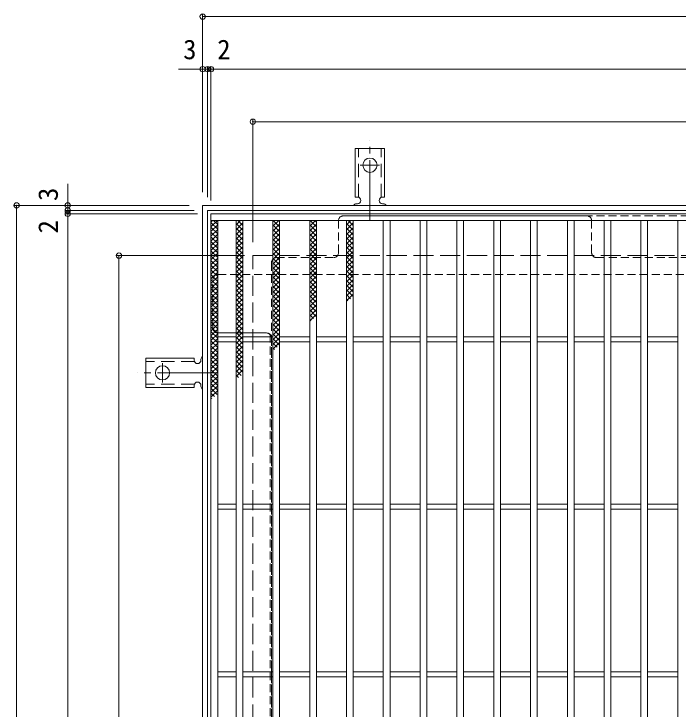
# Model space of a CAD drawing. Units: millimetres at full size, sheet at 1:4; details may follow other scales. Extents: x -950 to 1126, y -781 to 780.
# Drawn here: x -937.5 to -540.5, y 352.3 to 767.5 of the extents above; entities that cross this region are included whole.
import ezdxf
from ezdxf.enums import TextEntityAlignment as Align

# ---------------------------------------------------------------- set-up
doc = ezdxf.new("R2010")
doc.units = ezdxf.units.MM
doc.header["$LTSCALE"] = 4
doc.header["$PDMODE"] = 32
doc.header["$PDSIZE"] = 3.2
for name, pattern in [('CHAIN2', [12, 9, -1, 1, -1]), ('DASHED1', [1.8, 1.2, -0.6]), ('DASHED2', [3, 2, -1]), ('DASHED3', [4, 3, -1])]:
    doc.linetypes.add(name, pattern=pattern)
for name, color, linetype, lineweight in [('A-1_躯体', 2, 'Continuous', 9), ('A-2_仕上', 3, 'Continuous', 9), ('A-4_その他', 7, 'Continuous', 9), ('A-7_ハッチ', 2, 'Continuous', 9), ('A-9_ｸｳﾁｮｳｷ', 6, 'Continuous', 9), ('A-A_ﾊｯﾁ-ﾜｸ', 3, 'Continuous', 9)]:
    doc.layers.add(name, color=color, linetype=linetype, lineweight=lineweight)
doc.styles.add('ＭＳ ゴシック', font='')
doc.styles.get('ＭＳ ゴシック').set_extended_font_data('MS Gothic')

msp = doc.modelspace()

# ---------------------------------------------------------------- linework, layer by layer
at = {"layer": 'A-1_躯体'}
for p, q in [((-824.713, -6.838), (-824.713, 653.162)), ((-824.713, 653.162), (-164.713, 653.162)), ((-821.713, -3.838), (-821.713, 650.162)), ((-821.713, 650.162), (-167.713, 650.162))]:
    msp.add_line(p, q, dxfattribs=at)
at = {"layer": 'A-1_躯体', "linetype": 'DASHED3'}
for p, q in [((-794.713, 23.162), (-794.713, 623.161)), ((-794.713, 623.161), (-194.713, 623.161))]:
    msp.add_line(p, q, dxfattribs=at)
at = {"layer": 'A-2_仕上'}
for p, q in [((-819.713, 648.162), (-169.713, 648.162)), ((-819.713, -1.838), (-819.713, 648.162)), ((-819.713, 644.162), (-169.713, 644.162)), ((-815.713, 2.162), (-815.713, 644.162)), ((-804.712, 2.162), (-804.712, 644.162)), ((-800.712, 2.162), (-800.712, 644.162)), ((-782.712, 644.162), (-782.712, 2.162)), ((-778.712, 644.162), (-778.712, 2.162)), ((-760.712, 644.162), (-760.712, 2.162)), ((-756.712, 644.162), (-756.712, 2.162)), ((-738.712, 2.162), (-738.712, 644.162)), ((-734.712, 2.162), (-734.712, 644.162)), ((-716.712, 2.162), (-716.712, 644.162)), ((-712.712, 2.162), (-712.712, 644.162)), ((-694.712, 2.162), (-694.712, 644.162)), ((-690.712, 2.162), (-690.712, 644.162)), ((-672.712, 2.162), (-672.712, 644.162)), ((-668.712, 2.162), (-668.712, 644.162)), ((-650.712, 2.162), (-650.712, 644.162)), ((-646.712, 2.162), (-646.712, 644.162)), ((-628.712, 2.162), (-628.712, 644.162)), ((-624.712, 2.162), (-624.712, 644.162)), ((-606.712, 2.162), (-606.712, 644.162)), ((-602.712, 2.162), (-602.712, 644.162)), ((-584.712, 2.162), (-584.712, 644.162)), ((-580.712, 2.162), (-580.712, 644.162)), ((-562.712, 2.162), (-562.712, 644.162)), ((-558.712, 2.162), (-558.712, 644.162)), ((-540.712, 2.162), (-540.712, 644.162)), ((-815.713, 574.662), (-804.712, 574.662)), ((-800.712, 574.662), (-782.712, 574.662)), ((-778.712, 574.662), (-760.712, 574.662)), ((-756.712, 574.662), (-738.712, 574.662)), ((-734.712, 574.662), (-716.712, 574.662)), ((-712.712, 574.662), (-694.712, 574.662)), ((-690.712, 574.662), (-672.712, 574.662)), ((-668.712, 574.662), (-650.712, 574.662)), ((-646.712, 574.662), (-628.712, 574.662)), ((-624.712, 574.662), (-606.712, 574.662)), ((-602.712, 574.662), (-584.712, 574.662)), ((-580.712, 574.662), (-562.712, 574.662)), ((-558.712, 574.662), (-540.712, 574.662)), ((-815.713, 571.662), (-804.712, 571.662)), ((-800.712, 571.662), (-782.712, 571.662)), ((-778.712, 571.662), (-760.712, 571.662)), ((-756.712, 571.662), (-738.712, 571.662)), ((-734.712, 571.662), (-716.712, 571.662)), ((-712.712, 571.662), (-694.712, 571.662)), ((-690.712, 571.662), (-672.712, 571.662)), ((-668.712, 571.662), (-650.712, 571.662)), ((-646.712, 571.662), (-628.712, 571.662)), ((-624.712, 571.662), (-606.712, 571.662)), ((-602.712, 571.662), (-584.712, 571.662)), ((-580.712, 571.662), (-562.712, 571.662)), ((-558.712, 571.662), (-540.712, 571.662)), ((-815.713, 474.662), (-804.712, 474.662)), ((-800.712, 474.662), (-782.712, 474.662)), ((-778.712, 474.662), (-760.712, 474.662)), ((-756.712, 474.662), (-738.712, 474.662)), ((-734.712, 474.662), (-716.712, 474.662)), ((-712.712, 474.662), (-694.712, 474.662)), ((-690.712, 474.662), (-672.712, 474.662)), ((-668.712, 474.662), (-650.712, 474.662)), ((-646.712, 474.662), (-628.712, 474.662)), ((-624.712, 474.662), (-606.712, 474.662)), ((-602.712, 474.662), (-584.712, 474.662)), ((-580.712, 474.662), (-562.712, 474.662)), ((-558.712, 474.662), (-540.712, 474.662)), ((-815.713, 471.662), (-804.712, 471.662)), ((-800.712, 471.662), (-782.712, 471.662)), ((-778.712, 471.662), (-760.712, 471.662)), ((-756.712, 471.662), (-738.712, 471.662)), ((-734.712, 471.662), (-716.712, 471.662)), ((-712.712, 471.662), (-694.712, 471.662)), ((-690.712, 471.662), (-672.712, 471.662)), ((-668.712, 471.662), (-650.712, 471.662)), ((-646.712, 471.662), (-628.712, 471.662)), ((-624.712, 471.662), (-606.712, 471.662)), ((-602.712, 471.662), (-584.712, 471.662)), ((-580.712, 471.662), (-562.712, 471.662)), ((-558.712, 471.662), (-540.712, 471.662)), ((-815.713, 374.662), (-804.712, 374.662)), ((-800.712, 374.662), (-782.712, 374.662)), ((-778.712, 374.662), (-760.712, 374.662)), ((-756.712, 374.662), (-738.712, 374.662)), ((-734.712, 374.662), (-716.712, 374.662)), ((-712.712, 374.662), (-694.712, 374.662)), ((-690.712, 374.662), (-672.712, 374.662)), ((-668.712, 374.662), (-650.712, 374.662)), ((-646.712, 374.662), (-628.712, 374.662)), ((-624.712, 374.662), (-606.712, 374.662)), ((-602.712, 374.662), (-584.712, 374.662)), ((-580.712, 374.662), (-562.712, 374.662)), ((-558.712, 374.662), (-540.712, 374.662)), ((-815.713, 371.662), (-804.712, 371.662)), ((-800.712, 371.662), (-782.712, 371.662)), ((-778.712, 371.662), (-760.712, 371.662)), ((-756.712, 371.662), (-738.712, 371.662)), ((-734.712, 371.662), (-716.712, 371.662)), ((-712.712, 371.662), (-694.712, 371.662)), ((-690.712, 371.662), (-672.712, 371.662)), ((-668.712, 371.662), (-650.712, 371.662)), ((-646.712, 371.662), (-628.712, 371.662)), ((-624.712, 371.662), (-606.712, 371.662)), ((-602.712, 371.662), (-584.712, 371.662)), ((-580.712, 371.662), (-562.712, 371.662)), ((-558.712, 371.662), (-540.712, 371.662))]:
    msp.add_line(p, q, dxfattribs=at)
at = {"layer": 'A-4_その他'}
for p, q in [((-824.713, 767.139), (-824.713, 661.162)), ((-824.713, 765.939), (-164.713, 765.939)), ((-821.713, 735.751), (-821.713, 658.162)), ((-819.713, 735.751), (-819.713, 656.162)), ((-839.117, 734.551), (-821.713, 734.551)), ((-821.713, 734.551), (-819.713, 734.551)), ((-819.713, 734.551), (-169.713, 734.551)), ((-794.713, 704.362), (-794.713, 631.161)), ((-794.713, 703.162), (-194.713, 703.162)), ((-905.318, 650.162), (-905.318, 666.133)), ((-937.123, 653.162), (-832.713, 653.162)), ((-935.923, 653.162), (-935.923, -6.838)), ((-906.518, 650.162), (-829.713, 650.162)), ((-906.518, 648.162), (-827.713, 648.162)), ((-905.318, 648.162), (-905.318, 650.162)), ((-905.318, -1.838), (-905.318, 648.162)), ((-875.913, 623.161), (-799.714, 623.161)), ((-874.713, 623.161), (-874.713, 23.162))]:
    msp.add_line(p, q, dxfattribs=at)
for p in [(-824.713, 765.939), (-824.713, 734.551), (-821.713, 734.551), (-819.713, 734.551), (-794.713, 703.162), (-935.923, 653.162), (-905.318, 653.162), (-905.318, 650.162), (-905.318, 648.162), (-874.713, 623.161)]:
    msp.add_point(p, dxfattribs=at)
at = {"layer": 'A-7_ハッチ', "linetype": 'DASHED1'}
for p, q in [((-743.512, 624.966), (-743.512, 643.966)), ((-595.213, 646.966), (-740.512, 646.966)), ((-592.213, 624.966), (-592.213, 643.966)), ((-783.513, 618.966), (-783.513, 27.359)), ((-780.513, 621.966), (-746.512, 621.966)), ((-589.213, 621.966), (-529.213, 621.966)), ((-815.516, 611.966), (-173.909, 611.966)), ((-818.516, 579.965), (-818.516, 608.966)), ((-786.513, 576.965), (-815.516, 576.965)), ((-784.313, 576.004), (-784.313, 341.623))]:
    msp.add_line(p, q, dxfattribs=at)
for centre, start, end in [((-740.512, 643.966), 90, 180), ((-595.213, 643.966), 0, 90), ((-746.512, 624.966), 270, 0), ((-589.213, 624.966), 180, 270), ((-780.513, 618.966), 90, 180), ((-815.516, 608.966), 90, 180), ((-815.516, 579.965), 180, 270), ((-786.513, 573.965), 0, 90)]:
    msp.add_arc(centre, 3, start, end, dxfattribs=at)
at = {"layer": 'A-9_ｸｳﾁｮｳｷ'}
for p, q in [((-819.713, 640.372), (-815.923, 644.162)), ((-819.713, 643.2), (-818.751, 644.162)), ((-818.124, 644.162), (-815.713, 641.752)), ((-804.712, 641.485), (-802.036, 644.162)), ((-803.725, 644.162), (-800.712, 641.15)), ((-782.715, 640.688), (-779.241, 644.162)), ((-782.525, 644.162), (-778.715, 640.352)), ((-760.717, 640.71), (-757.265, 644.162)), ((-760.717, 643.538), (-760.093, 644.162)), ((-760.505, 644.162), (-756.717, 640.374)), ((-757.676, 644.162), (-756.717, 643.202)), ((-738.712, 641.485), (-736.036, 644.162)), ((-737.725, 644.162), (-734.712, 641.15)), ((-734.896, 644.162), (-734.712, 643.979)), ((-819.713, 642.923), (-815.713, 638.923)), ((-819.713, 637.544), (-815.713, 641.544)), ((-819.713, 640.095), (-815.713, 636.094)), ((-804.712, 638.657), (-800.712, 642.658)), ((-804.712, 642.322), (-800.712, 638.321)), ((-804.712, 635.829), (-800.712, 639.829)), ((-804.712, 639.493), (-800.712, 635.493)), ((-782.715, 637.859), (-778.715, 641.859)), ((-782.715, 641.523), (-778.715, 637.524)), ((-760.717, 637.881), (-756.717, 641.881)), ((-760.717, 641.545), (-756.717, 637.545)), ((-738.712, 638.657), (-734.712, 642.658)), ((-738.712, 642.322), (-734.712, 638.321)), ((-738.712, 635.829), (-734.712, 639.829)), ((-738.712, 639.493), (-734.712, 635.493)), ((-819.713, 634.715), (-815.713, 638.715)), ((-819.713, 637.267), (-815.713, 633.266)), ((-819.713, 631.887), (-815.713, 635.886)), ((-804.712, 633.001), (-800.712, 637.001)), ((-804.712, 636.665), (-800.712, 632.665)), ((-782.715, 635.031), (-778.715, 639.031)), ((-782.715, 638.695), (-778.715, 634.695)), ((-782.715, 632.203), (-778.715, 636.203)), ((-782.715, 635.867), (-778.715, 631.867)), ((-760.717, 635.053), (-756.717, 639.053)), ((-760.717, 638.717), (-756.717, 634.717)), ((-760.717, 632.225), (-756.717, 636.225)), ((-760.717, 635.888), (-756.717, 631.889)), ((-738.712, 633.001), (-734.712, 637.001)), ((-738.712, 636.665), (-734.712, 632.665)), ((-819.713, 634.438), (-815.713, 630.438)), ((-819.713, 629.058), (-815.713, 633.058)), ((-819.713, 631.609), (-815.713, 627.61)), ((-804.712, 630.172), (-800.712, 634.172)), ((-804.712, 633.837), (-800.712, 629.836)), ((-804.712, 627.344), (-800.712, 631.344)), ((-782.715, 629.374), (-778.715, 633.374)), ((-782.715, 633.038), (-778.715, 629.038)), ((-760.707, 629.22), (-756.708, 633.22)), ((-760.707, 632.884), (-756.708, 628.884)), ((-738.712, 630.172), (-734.712, 634.172)), ((-738.712, 633.837), (-734.712, 629.836)), ((-738.712, 627.344), (-734.712, 631.344)), ((-819.713, 626.23), (-815.713, 630.23)), ((-819.713, 628.781), (-815.713, 624.781)), ((-819.713, 623.401), (-815.713, 627.401)), ((-804.712, 631.008), (-800.712, 627.008)), ((-804.712, 624.515), (-800.712, 628.515)), ((-804.712, 628.179), (-800.712, 624.179)), ((-782.715, 626.545), (-778.715, 630.546)), ((-782.715, 630.21), (-778.715, 626.21)), ((-782.715, 623.717), (-778.715, 627.718)), ((-782.715, 627.381), (-778.715, 623.381)), ((-760.707, 626.392), (-756.708, 630.392)), ((-760.707, 630.056), (-756.708, 626.056)), ((-760.707, 623.563), (-756.708, 627.563)), ((-760.707, 627.228), (-756.708, 623.227)), ((-738.712, 631.008), (-734.712, 627.008)), ((-738.712, 624.515), (-734.712, 628.515)), ((-738.712, 628.179), (-734.712, 624.179)), ((-819.713, 625.953), (-815.713, 621.953)), ((-819.713, 620.573), (-815.713, 624.573)), ((-819.713, 623.124), (-815.713, 619.125)), ((-804.712, 621.686), (-800.712, 625.687)), ((-804.712, 625.351), (-800.712, 621.351)), ((-804.712, 618.858), (-800.712, 622.859)), ((-782.715, 620.889), (-778.715, 624.889)), ((-782.715, 624.553), (-778.715, 620.553)), ((-760.707, 620.735), (-756.708, 624.735)), ((-760.707, 624.399), (-756.708, 620.399)), ((-738.712, 621.686), (-734.712, 625.687)), ((-738.712, 625.351), (-734.712, 621.351)), ((-738.712, 618.858), (-734.712, 622.859)), ((-819.713, 617.744), (-815.713, 621.745)), ((-819.713, 620.296), (-815.713, 616.296)), ((-819.713, 614.916), (-815.713, 618.916)), ((-804.712, 622.522), (-800.712, 618.522)), ((-804.712, 616.03), (-800.712, 620.03)), ((-804.712, 619.694), (-800.712, 615.694)), ((-782.715, 618.061), (-778.715, 622.061)), ((-782.715, 621.725), (-778.715, 617.725)), ((-782.715, 615.232), (-778.715, 619.232)), ((-782.715, 618.896), (-778.715, 614.896)), ((-760.707, 617.906), (-756.708, 621.906)), ((-760.707, 621.57), (-756.708, 617.57)), ((-760.707, 615.078), (-756.708, 619.078)), ((-760.707, 618.742), (-756.708, 614.742)), ((-738.712, 622.522), (-734.712, 618.522)), ((-738.712, 616.03), (-734.712, 620.03)), ((-738.712, 619.694), (-734.712, 615.694)), ((-819.713, 617.468), (-815.713, 613.467)), ((-819.713, 612.088), (-815.713, 616.087)), ((-819.713, 614.639), (-815.713, 610.639)), ((-804.712, 613.202), (-800.712, 617.202)), ((-804.712, 616.866), (-800.712, 612.866)), ((-782.715, 612.404), (-778.715, 616.404)), ((-782.715, 616.068), (-778.715, 612.068)), ((-760.707, 612.25), (-756.708, 616.25)), ((-760.707, 615.913), (-756.708, 611.914)), ((-738.712, 613.202), (-734.712, 617.202)), ((-738.712, 616.866), (-734.712, 612.866)), ((-819.713, 609.259), (-815.713, 613.259)), ((-819.713, 611.811), (-815.713, 607.811)), ((-819.713, 606.431), (-815.713, 610.431)), ((-804.712, 610.373), (-800.712, 614.373)), ((-804.712, 614.037), (-800.712, 610.037)), ((-804.712, 607.545), (-800.712, 611.545)), ((-804.712, 611.209), (-800.712, 607.209)), ((-782.712, 609.657), (-778.712, 613.657)), ((-782.712, 613.322), (-778.712, 609.321)), ((-782.712, 606.829), (-778.712, 610.828)), ((-782.712, 610.492), (-778.712, 606.493)), ((-760.712, 609.657), (-756.712, 613.657)), ((-760.712, 613.322), (-756.712, 609.321)), ((-760.712, 606.829), (-756.712, 610.828)), ((-760.712, 610.492), (-756.712, 606.493)), ((-738.712, 610.373), (-734.712, 614.373)), ((-738.712, 614.037), (-734.712, 610.037)), ((-738.712, 607.545), (-734.712, 611.545)), ((-738.712, 611.209), (-734.712, 607.209)), ((-819.713, 608.982), (-815.713, 604.982)), ((-819.713, 603.603), (-815.713, 607.602)), ((-804.712, 604.716), (-800.712, 608.716)), ((-804.712, 608.38), (-800.712, 604.381)), ((-782.712, 604), (-778.712, 608)), ((-782.712, 607.664), (-778.712, 603.664)), ((-760.712, 604), (-756.712, 608)), ((-760.712, 607.664), (-756.712, 603.664)), ((-738.712, 604.716), (-734.712, 608.716)), ((-738.712, 608.38), (-734.712, 604.381)), ((-819.713, 606.154), (-815.713, 602.154)), ((-819.713, 600.774), (-815.713, 604.774)), ((-819.713, 603.325), (-815.713, 599.326)), ((-804.712, 601.888), (-800.712, 605.888)), ((-804.712, 605.552), (-800.712, 601.552)), ((-804.712, 599.059), (-800.712, 603.059)), ((-804.712, 602.724), (-800.712, 598.724)), ((-782.712, 601.172), (-778.712, 605.172)), ((-782.712, 604.836), (-778.712, 600.836)), ((-782.712, 598.344), (-778.712, 602.344)), ((-760.712, 601.172), (-756.712, 605.172)), ((-760.712, 604.836), (-756.712, 600.836)), ((-760.712, 598.344), (-756.712, 602.344)), ((-738.712, 601.888), (-734.712, 605.888)), ((-738.712, 605.552), (-734.712, 601.552)), ((-738.712, 599.059), (-734.712, 603.059)), ((-738.712, 602.724), (-734.712, 598.724)), ((-819.713, 597.945), (-815.713, 601.946)), ((-819.713, 600.497), (-815.713, 596.497)), ((-819.713, 595.117), (-815.713, 599.117)), ((-804.712, 596.231), (-800.712, 600.231)), ((-804.712, 599.895), (-800.712, 595.895)), ((-782.712, 602.007), (-778.712, 598.008)), ((-782.712, 595.515), (-778.712, 599.515)), ((-782.712, 599.179), (-778.712, 595.179)), ((-760.712, 602.007), (-756.712, 598.008)), ((-760.712, 595.515), (-756.712, 599.515)), ((-760.712, 599.179), (-756.712, 595.179)), ((-738.712, 596.231), (-734.712, 600.231)), ((-738.712, 599.895), (-736.249, 597.432)), ((-819.713, 597.669), (-815.713, 593.668)), ((-819.713, 592.289), (-815.713, 596.288)), ((-819.713, 594.84), (-815.713, 590.84)), ((-804.712, 593.403), (-800.712, 597.403)), ((-804.712, 597.067), (-800.712, 593.067)), ((-804.712, 590.574), (-800.712, 594.575)), ((-804.712, 594.239), (-800.712, 590.238)), ((-782.712, 592.686), (-778.712, 596.687)), ((-782.712, 596.351), (-778.712, 592.351)), ((-782.712, 589.858), (-778.712, 593.859)), ((-760.712, 592.686), (-756.712, 596.687)), ((-760.712, 596.351), (-756.712, 592.351)), ((-760.712, 589.858), (-756.712, 593.859)), ((-738.712, 597.067), (-737.837, 596.191)), ((-819.713, 589.46), (-815.713, 593.46)), ((-819.713, 592.011), (-815.713, 588.012)), ((-819.713, 586.632), (-815.713, 590.632)), ((-804.712, 587.746), (-800.712, 591.746)), ((-804.712, 591.41), (-800.712, 587.41)), ((-782.712, 593.522), (-778.712, 589.522)), ((-782.712, 587.03), (-778.712, 591.029)), ((-782.712, 590.694), (-778.712, 586.694)), ((-760.712, 593.522), (-756.712, 589.522)), ((-760.712, 587.03), (-756.712, 591.029)), ((-760.712, 590.694), (-756.712, 586.694)), ((-819.713, 589.183), (-815.713, 585.183)), ((-819.713, 583.803), (-815.713, 587.803)), ((-819.713, 586.355), (-815.713, 582.355)), ((-804.712, 584.917), (-800.712, 588.917)), ((-804.712, 588.581), (-800.712, 584.582)), ((-804.712, 582.089), (-800.712, 586.089)), ((-804.712, 585.753), (-800.712, 581.753)), ((-782.712, 584.201), (-778.712, 588.201)), ((-782.712, 587.865), (-778.712, 583.865)), ((-760.712, 584.201), (-756.712, 588.201)), ((-760.712, 587.865), (-758.367, 585.521)), ((-819.713, 580.975), (-815.713, 584.975)), ((-819.713, 583.526), (-815.713, 579.527)), ((-819.713, 578.146), (-815.713, 582.147)), ((-804.712, 579.261), (-800.712, 583.26)), ((-804.712, 582.925), (-800.712, 578.925)), ((-782.712, 581.373), (-778.712, 585.373)), ((-782.712, 585.037), (-778.712, 581.037)), ((-782.712, 578.545), (-778.712, 582.545)), ((-782.712, 582.209), (-778.712, 578.209)), ((-760.712, 585.037), (-759.955, 584.28)), ((-819.713, 580.698), (-815.713, 576.698)), ((-819.713, 575.318), (-815.713, 579.318)), ((-819.713, 577.87), (-815.713, 573.869)), ((-804.712, 576.433), (-800.712, 580.432)), ((-804.712, 580.096), (-800.712, 576.096)), ((-804.712, 573.604), (-800.712, 577.604)), ((-804.712, 577.268), (-800.712, 573.268)), ((-782.712, 575.716), (-778.712, 579.716)), ((-782.712, 579.38), (-778.712, 575.381)), ((-819.713, 572.49), (-815.713, 576.489)), ((-819.713, 575.041), (-815.713, 571.041)), ((-819.713, 569.661), (-815.713, 573.661)), ((-804.712, 570.775), (-800.712, 574.776)), ((-804.712, 574.44), (-800.712, 570.439)), ((-782.712, 572.887), (-778.712, 576.888)), ((-782.712, 576.552), (-778.712, 572.552)), ((-782.712, 570.059), (-778.712, 574.059)), ((-782.712, 573.724), (-778.712, 569.723)), ((-819.713, 572.213), (-815.713, 568.213)), ((-819.713, 566.833), (-815.713, 570.833)), ((-819.713, 569.384), (-815.713, 565.384)), ((-804.712, 567.947), (-800.712, 571.947)), ((-804.712, 571.611), (-800.712, 567.611)), ((-804.712, 565.118), (-800.712, 569.118)), ((-782.712, 567.231), (-778.712, 571.231)), ((-782.712, 570.895), (-780.249, 568.431)), ((-819.713, 564.005), (-815.713, 568.005)), ((-819.713, 566.556), (-815.713, 562.556)), ((-819.713, 561.176), (-815.713, 565.176)), ((-804.712, 568.782), (-800.712, 564.783)), ((-804.712, 562.29), (-800.712, 566.29)), ((-804.712, 565.954), (-800.712, 561.954)), ((-782.712, 568.066), (-781.837, 567.191)), ((-819.713, 563.727), (-815.713, 559.728)), ((-819.713, 558.347), (-815.713, 562.348)), ((-819.713, 560.899), (-815.713, 556.899)), ((-804.712, 559.462), (-800.712, 563.462)), ((-804.712, 563.126), (-800.712, 559.126)), ((-804.712, 556.634), (-800.712, 560.633)), ((-819.713, 555.519), (-815.713, 559.519)), ((-819.713, 558.071), (-815.713, 554.071)), ((-819.713, 552.691), (-815.713, 556.691)), ((-804.712, 560.297), (-800.712, 556.298)), ((-804.712, 553.805), (-800.712, 557.805)), ((-804.712, 557.469), (-800.712, 553.469)), ((-819.713, 555.242), (-815.713, 551.242)), ((-819.713, 549.862), (-815.713, 553.862)), ((-819.713, 552.414), (-815.713, 548.414)), ((-804.712, 550.976), (-800.712, 554.977)), ((-804.712, 554.641), (-801.728, 551.656)), ((-819.713, 547.034), (-815.713, 551.034)), ((-819.713, 549.586), (-815.713, 545.585)), ((-819.713, 544.206), (-815.713, 548.206)), ((-804.712, 551.812), (-803.316, 550.416)), ((-819.713, 546.757), (-815.713, 542.757)), ((-819.713, 541.377), (-815.713, 545.377)), ((-819.713, 543.928), (-816.023, 540.239)), ((-819.713, 538.548), (-815.713, 542.549)), ((-819.713, 541.1), (-817.611, 538.998)), ((-819.713, 538.272), (-819.199, 537.758))]:
    msp.add_line(p, q, dxfattribs=at)
at = {"layer": 'A-A_ﾊｯﾁ-ﾜｸ', "color": 7, "linetype": 'CHAIN2'}
for p, q in [((-724.712, 644.161), (-724.712, 692.162)), ((-718.936, 677.162), (-730.488, 677.162)), ((-848.713, 558.938), (-848.713, 547.386)), ((-815.712, 553.162), (-863.713, 553.162))]:
    msp.add_line(p, q, dxfattribs=at)
at = {"layer": 'A-A_ﾊｯﾁ-ﾜｸ'}
for p, q in [((-733.462, 658.162), (-733.462, 687.162)), ((-733.462, 687.162), (-715.962, 687.162)), ((-715.962, 658.162), (-715.962, 687.162)), ((-733.462, 658.162), (-732.212, 658.162)), ((-715.962, 658.162), (-717.212, 658.162)), ((-732.208, 654.162), (-732.721, 654.162)), ((-716.713, 654.162), (-717.212, 654.162)), ((-829.713, 561.912), (-858.713, 561.912)), ((-858.713, 544.412), (-858.713, 561.912)), ((-829.713, 561.912), (-829.713, 560.662)), ((-825.713, 561.162), (-825.713, 560.662)), ((-829.713, 544.412), (-858.713, 544.412)), ((-829.713, 544.412), (-829.713, 545.662)), ((-825.713, 545.667), (-825.713, 545.154))]:
    msp.add_line(p, q, dxfattribs=at)
at = {"layer": 'A-A_ﾊｯﾁ-ﾜｸ', "linetype": 'DASHED2'}
for p, q in [((-731.462, 658.016), (-731.462, 687.162)), ((-717.962, 658.016), (-717.962, 687.162)), ((-829.567, 559.912), (-858.713, 559.912)), ((-829.567, 546.412), (-858.713, 546.412))]:
    msp.add_line(p, q, dxfattribs=at)
at = {"layer": 'A-A_ﾊｯﾁ-ﾜｸ', "color": 2, "linetype": 'DASHED1'}
for p, q in [((-743.512, 624.966), (-743.512, 643.966)), ((-740.512, 646.966), (-248.914, 646.966)), ((-783.513, 618.966), (-783.513, 611.966)), ((-780.513, 621.966), (-746.512, 621.966)), ((-815.516, 611.966), (-783.513, 611.966)), ((-818.516, 579.965), (-818.516, 608.966)), ((-815.516, 576.965), (-786.508, 576.965)), ((-783.513, 574.129), (-783.513, 343.663))]:
    msp.add_line(p, q, dxfattribs=at)
at = {"layer": 'A-A_ﾊｯﾁ-ﾜｸ'}
for centre in [(-724.712, 677.162), (-848.713, 553.162)]:
    msp.add_circle(centre, 4.25, dxfattribs=at)
for centre, start, end in [((-732.212, 656.162), 270.13329, 90), ((-717.212, 656.162), 90, 270), ((-732.713, 652.162), 90.24162, 150.00072), ((-716.713, 652.162), 29.99951, 89.72403), ((-827.713, 560.662), 180, 0), ((-823.713, 561.162), 119.99951, 179.72403), ((-827.713, 545.662), 0.13329, 180), ((-823.713, 545.162), 180.24162, 240.00072)]:
    msp.add_arc(centre, 2, start, end, dxfattribs=at)
at = {"layer": 'A-A_ﾊｯﾁ-ﾜｸ', "color": 2, "linetype": 'DASHED1'}
for centre, start, end in [((-740.512, 643.966), 90, 180), ((-746.512, 624.966), 270, 0), ((-780.513, 618.966), 90, 180), ((-815.516, 608.966), 90, 180), ((-815.516, 579.965), 180, 270), ((-786.508, 573.965), 3.14334, 90)]:
    msp.add_arc(centre, 3, start, end, dxfattribs=at)

# ---------------------------------------------------------------- texts
at = {"layer": 'A-4_その他', "color": 2, "style": 'ＭＳ ゴシック'}
for s, p in [('3', (-836.348, 736.951)), ('2', (-815.957, 736.951))]:
    msp.add_text(s, height=11.73, dxfattribs=at).set_placement(p, align=Align.BOTTOM_LEFT)
for s, p in [('3', (-907.718, 655.8)), ('2', (-907.718, 636.404))]:
    msp.add_text(s, height=11.73, rotation=90, dxfattribs=at).set_placement(p, align=Align.BOTTOM_LEFT)

doc.saveas('drawing.dxf')
